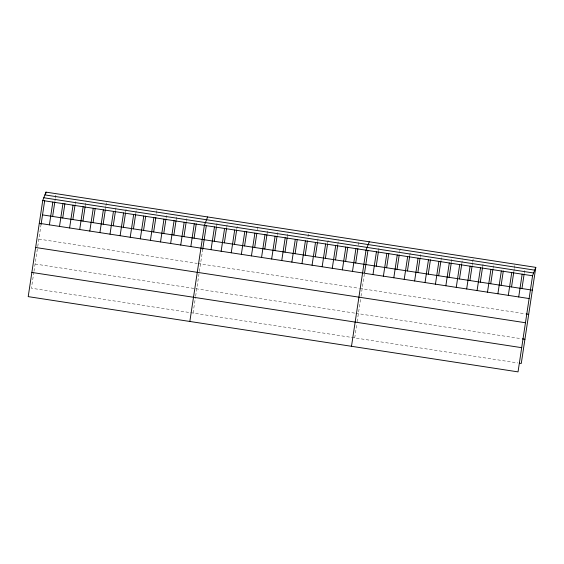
<?xml version="1.0" encoding="UTF-8"?>
<svg xmlns="http://www.w3.org/2000/svg" width="564" height="564" viewBox="0 0 564 564"><rect width="100%" height="100%" fill="white"/><g stroke="black" fill="none" stroke-linecap="round" stroke-linejoin="round"><path stroke-width="0.42" stroke-dasharray="2.82 2.11" d="M33.875 272.088L31.436 288.225L517.794 362.941M33.995 271.284L37.612 247.406M37.732 246.574L41.059 224.578M54.927 201.263L55.307 198.732M55.434 197.893L55.942 194.517M75.132 204.372L75.639 200.995M85.234 205.923L85.996 200.862M105.44 209.025L105.82 206.494M105.947 205.648L106.455 202.279M115.542 210.576L116.05 207.207M125.645 212.127L126.153 208.758M135.748 213.678L136.509 208.624M156.461 213.411L156.968 210.041M166.056 218.338L166.563 214.962M176.158 219.889L176.666 216.52M186.261 221.441L187.022 216.379M193.078 313.055L195.518 296.925M195.645 296.114L199.254 272.236M199.381 271.404L202.709 249.408M216.569 226.101L217.077 222.724M226.672 227.652L227.179 224.275M236.774 229.203L237.536 224.141M257.36 229.774L258.002 225.558M267.082 233.856L267.59 230.486M277.185 235.407L277.692 232.037M287.287 236.965L288.056 231.903M308 236.69L308.515 233.32M317.595 241.618L318.103 238.248M327.698 243.169L328.206 239.799M337.801 244.72L338.569 239.665M358.387 245.298L359.028 241.082M354.721 337.885L356.92 323.369M357.16 321.755L360.77 297.898M361.023 296.234L364.351 274.238M378.522 250.98L379.283 245.918M399.721 251.643L400.355 247.427M409.746 255.774L410.254 252.397M420.152 257.374L420.92 252.312M440.97 260.568L441.739 255.513M451.383 262.168L451.891 258.798M461.789 263.769L462.558 258.707M472.202 265.369L472.583 262.838M472.71 261.992L473.217 258.622M482.608 266.969L483.115 263.592M493.014 268.57L493.528 265.193M513.832 271.763L514.22 269.232M514.347 268.393L514.854 265.017M524.245 273.364L524.753 269.987M38.867 239.094L197.139 263.409M197.985 263.536L358.789 288.239M359.628 288.373L525.225 313.81M35.095 264.022L355.017 313.168M355.856 313.302L521.453 338.738"/><path stroke-width="0.85" d="M42.737 200.53L28.2 296.629L518.034 371.88L532.564 275.775L535.8 267.371L45.966 192.12L42.737 200.53L532.564 275.775M41.059 224.578L44.69 200.558M45.712 193.812L45.966 192.12M49.392 224.853L52.84 202.081M52.628 216.449L54.793 202.109M59.495 226.404L62.942 203.632M62.731 218L64.895 203.66M69.598 227.955L73.045 205.183M72.834 219.551L75.005 205.211M79.7 229.513L83.148 206.734M82.936 221.102L85.108 206.762M89.803 231.064L93.25 208.292M93.039 222.653L95.21 208.32M99.906 232.615L103.353 209.843M103.142 224.211L105.313 209.871M110.008 234.166L113.456 211.394M113.244 225.762L115.416 211.422M120.111 235.717L123.558 212.945M123.347 227.313L125.518 212.973M130.213 237.268L133.661 214.496M133.449 228.864L135.621 214.524M140.316 238.819L143.764 216.047M143.552 230.415L145.723 216.075M150.419 240.377L153.866 217.598M153.655 231.966L155.826 217.626M160.521 241.928L163.969 219.156M163.757 233.517L165.929 219.184M170.624 243.479L174.072 220.707M173.86 235.075L176.031 220.736M180.727 245.03L184.174 222.258M183.963 236.626L186.134 222.286M190.829 246.581L194.277 223.809M194.065 238.177L196.237 223.837M189.842 321.459L204.379 225.36L207.615 216.957M202.709 249.408L206.339 225.388M211.035 249.683L214.482 226.911M214.271 241.279L216.442 226.939M221.137 251.241L224.585 228.462M224.373 242.83L226.545 228.49M231.24 252.792L234.687 230.02M234.476 244.381L236.647 230.049M241.343 254.343L244.79 231.571M244.579 245.939L246.75 231.6M251.445 255.894L254.893 233.122M254.681 247.49L256.853 233.151M261.548 257.445L264.995 234.673M264.784 249.041L266.955 234.702M271.651 258.996L275.098 236.224M274.887 250.592L277.058 236.253M281.753 260.547L285.201 237.775M284.989 252.143L287.161 237.804M291.856 262.105L295.303 239.326M295.092 253.694L297.263 239.355M301.959 263.656L305.406 240.884M305.194 255.245L307.366 240.913M312.061 265.207L315.509 242.435M315.297 256.803L317.469 242.464M322.164 266.758L325.611 243.986M325.4 258.354L327.571 244.015M332.267 268.309L335.714 245.537M335.502 259.905L337.674 245.566M342.369 269.86L345.817 247.088M345.605 261.456L347.776 247.117M352.479 271.418L355.919 248.639M355.708 263.007L357.879 248.668M351.492 346.296L366.022 250.19L369.258 241.787M364.591 272.623L367.982 250.219M372.987 274.562L376.428 251.791M376.223 266.159L378.388 251.819M383.393 276.163L386.841 253.391M386.629 267.759L388.8 253.419M393.806 277.763L397.246 254.991M397.042 269.359L399.206 255.02M404.212 279.363L407.659 256.592M407.448 270.96L409.619 256.62M414.625 280.964L418.065 258.185M417.861 272.553L420.025 258.22M425.03 282.564L428.478 259.785M428.266 274.153L430.438 259.814M435.443 284.157L438.884 261.386M438.672 275.754L440.844 261.414M445.849 285.758L449.296 262.986M449.085 277.354L451.256 263.014M456.255 287.358L459.702 264.587M459.491 278.954L461.662 264.615M466.668 288.958L470.108 266.187M469.904 280.548L472.068 266.215M477.074 290.559L480.521 267.78M480.309 282.148L482.481 267.808M487.486 292.152L490.927 269.38M490.722 283.748L492.887 269.409M497.892 293.752L501.34 270.981M501.128 285.349L503.299 271.009M508.305 295.353L511.745 272.581M511.541 286.949L513.705 272.609M518.711 296.953L522.158 274.182M521.947 288.549L524.118 274.21M535.8 267.371L521.263 363.47L519.529 363.202M44.901 194.897L534.735 270.149M43.802 197.752L533.636 273.004M42.526 214.898L532.353 290.143M39.29 223.302L529.124 298.553M526.092 313.944L528.694 314.345M35.631 247.497L525.465 322.749M522.32 338.872L524.929 339.274M31.859 272.433L521.693 347.678"/></g></svg>
